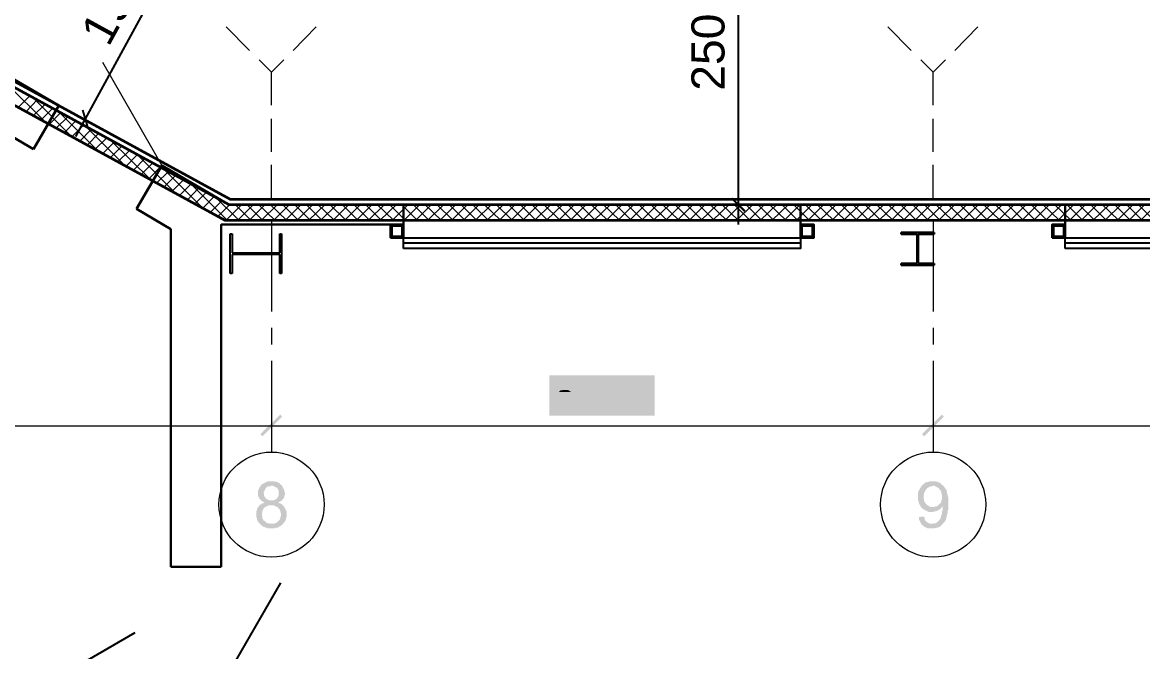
# Model space of a CAD drawing. Header units: millimetres. Extents: x -383313 to -161684, y -117025 to 99224.
# Drawn here: x -342395 to -333930, y -28959 to -24204 of the extents above; entities that cross this region are included whole.
import ezdxf

# ---------------------------------------------------------------- set-up
doc = ezdxf.new("R2010")
doc.units = ezdxf.units.MM
doc.header["$MEASUREMENT"] = 0
doc.layers.get('Defpoints').update_dxf_attribs({"color": 31})
for name, color, linetype in [('001__КОНСТРУКТИВ__Двери', 13, 'Continuous'), ('001__КОНСТРУКТИВ__Колонны', 14, 'Continuous'), ('001__КОНСТРУКТИВ__размеры внутр.', 7, 'Continuous'), ('PDF_Geometry', 7, 'Continuous'), ('PDF_Solid Fills', 7, 'Continuous')]:
    doc.layers.add(name, color=color, linetype=linetype)
doc.layers.add('001__КОНСТРУКТИВ__Стены наружные', color=7, linetype='Continuous', lineweight=30)
doc.styles.add('PSTUDIO', font='arial.ttf')
doc.dimstyles.new('PS_TICK', dxfattribs={"dimscale": 100, "dimtxt": 2.5, "dimasz": 1, "dimexe": 2, "dimexo": 2, "dimgap": 1, "dimtad": 1, "dimdec": 0, "dimzin": 0, "dimdsep": 46, "dimtxsty": 'PSTUDIO', "dimblk": 'ARCHTICK', "dimcen": 2, "dimdle": 1.5, "dimse1": 1, "dimse2": 1, "dimadec": 0, "dimazin": 0, "dimtfac": 1, "dimtdec": 0, "dimtix": 1, "dimtmove": 1, "dimatfit": 3, "dimldrblk": 'ARCHTICK', "dimfxl": 1, "dimtolj": 1, "dimtzin": 0, "dimarcsym": 0})

# ---------------------------------------------------------------- blocks, each defined once
blk = doc.blocks.new('_ArchTick')
at = {"color": 0, "linetype": 'ByBlock', "const_width": 0.15}
blk.add_lwpolyline([(-0.5, -0.5), (0.5, 0.5)], dxfattribs=at)
blk = doc.blocks.new('*D263')
at = {"layer": '001__КОНСТРУКТИВ__размеры внутр.', "color": 0, "lineweight": -2, "ltscale": 100, "transparency": 16777216}
blk.add_line((-341991.2, -25065.7), (-340940.4, -23144.8), dxfattribs=at)
at = {"layer": 'Defpoints', "color": 0, "ltscale": 100, "transparency": 16777216}
for p in [(-341452.8, -23035.5), (-341012.4, -23276.4), (-342359.7, -24693.1)]:
    blk.add_point(p, dxfattribs=at)
at = {"layer": '001__КОНСТРУКТИВ__размеры внутр.', "color": 0, "lineweight": -2, "ltscale": 100, "transparency": 16777216, "xscale": 100, "yscale": 100, "zscale": 100}
for p, rotation in [((-341012.4, -23276.4), 61.31833531089541), ((-341919.2, -24934.1), 241.3183353108954)]:
    blk.add_blockref('_ArchTick', p, dxfattribs=dict(at, rotation=rotation))
at = {"layer": '001__КОНСТРУКТИВ__размеры внутр.', "color": 0, "ltscale": 100, "transparency": 16777216, "insert": (-341665.5, -23996), "char_height": 250, "attachment_point": 5, "rotation": 61.31834, "style": 'PSTUDIO'}
blk.add_mtext('\\A1;1900', dxfattribs=at)
blk = doc.blocks.new('*D283')
at = {"layer": '001__КОНСТРУКТИВ__размеры внутр.', "color": 0, "lineweight": -2, "ltscale": 100, "transparency": 16777216}
blk.add_line((-336984.8, -22932.4), (-336984.8, -25732.1), dxfattribs=at)
at = {"layer": 'Defpoints', "color": 0, "ltscale": 100, "transparency": 16777216}
for p in [(-335288.7, -23082.4), (-336984.8, -25582.1), (-335127.7, -25582.1)]:
    blk.add_point(p, dxfattribs=at)
at = {"layer": '001__КОНСТРУКТИВ__размеры внутр.', "color": 0, "lineweight": -2, "ltscale": 100, "transparency": 16777216, "xscale": 100, "yscale": 100, "zscale": 100}
for p, rotation in [((-336984.8, -23082.4), 90), ((-336984.8, -25582.1), 270)]:
    blk.add_blockref('_ArchTick', p, dxfattribs=dict(at, rotation=rotation))
at = {"layer": '001__КОНСТРУКТИВ__размеры внутр.', "color": 0, "ltscale": 100, "transparency": 16777216, "insert": (-337212.4, -24332.2), "char_height": 250, "attachment_point": 5, "rotation": 90, "style": 'PSTUDIO'}
blk.add_mtext('\\A1;2500', dxfattribs=at)
blk = doc.blocks.new('A$Cf5759c35')
at = {"layer": 'PDF_Solid Fills'}
for points in [[(20353.7, -8631.8), (20353.7, -8631.8), (20328.3, -8631.8), (20324.1, -8636), (20319.8, -8636), (20311.4, -8640.2), (20307.1, -8644.5), (20307.1, -8644.5), (20302.9, -8648.7), (20298.7, -8657.2), (20353.7, -8657.2), (20353.7, -8657.2), (20362.2, -8657.2), (20366.4, -8657.2), (20374.9, -8661.4), (20379.1, -8665.6), (20383.3, -8669.9), (20387.6, -8678.3), (20387.6, -8678.3), (20391.8, -8682.6), (20391.8, -8686.8), (20396, -8691), (20396, -8695.3), (20396, -8699.5), (20400.3, -8708), (20400.3, -8716.4), (20400.3, -8720.7), (20400.3, -8729.1), (20400.3, -8737.6), (20400.3, -8750.3), (20400.3, -8758.8), (20400.3, -8758.8), (20400.3, -8771.5), (20400.3, -8779.9), (20400.3, -8788.4), (20400.3, -8796.9), (20400.3, -8801.1), (20400.3, -8809.6), (20396, -8818), (20396, -8822.3), (20396, -8826.5), (20391.8, -8830.7), (20391.8, -8835), (20387.6, -8839.2), (20387.6, -8843.4), (20383.3, -8847.7), (20374.9, -8851.9), (20370.6, -8856.1), (20366.4, -8860.4), (20357.9, -8860.4), (20353.7, -8860.4), (20298.7, -8864.6), (20302.9, -8868.8), (20307.1, -8873.1), (20311.4, -8877.3), (20319.8, -8877.3), (20324.1, -8881.5), (20332.5, -8881.5), (20336.8, -8885.8), (20345.2, -8885.8), (20353.7, -8885.8), (20353.7, -8885.8), (20362.2, -8885.8), (20366.4, -8885.8), (20374.9, -8881.5), (20379.1, -8881.5), (20387.6, -8877.3), (20391.8, -8873.1), (20396, -8873.1), (20400.3, -8868.8), (20404.5, -8864.6), (20408.7, -8860.4), (20413, -8856.1), (20417.2, -8847.7), (20417.2, -8843.4), (20421.4, -8835), (20425.7, -8830.7), (20425.7, -8826.5), (20425.7, -8822.3), (20429.9, -8818), (20429.9, -8809.6), (20429.9, -8805.3), (20429.9, -8796.9), (20434.1, -8788.4), (20434.1, -8784.2), (20434.1, -8775.7), (20434.1, -8767.2), (20434.1, -8758.8), (20434.1, -8754.5), (20434.1, -8746.1), (20434.1, -8737.6), (20434.1, -8729.1), (20434.1, -8724.9), (20429.9, -8716.4), (20429.9, -8712.2), (20429.9, -8703.7), (20429.9, -8699.5), (20425.7, -8691), (20425.7, -8686.8), (20421.4, -8678.3), (20417.2, -8674.1), (20417.2, -8665.6), (20413, -8661.4), (20413, -8661.4), (20408.7, -8657.2), (20404.5, -8652.9), (20400.3, -8644.5), (20391.8, -8640.2), (20387.6, -8640.2), (20387.6, -8636), (20379.1, -8636), (20374.9, -8631.8), (20366.4, -8631.8), (20357.9, -8631.8)], [(20548.4, -8631.8), (20548.4, -8631.8), (20523, -8631.8), (20518.8, -8636), (20514.6, -8636), (20506.1, -8640.2), (20501.9, -8644.5), (20501.9, -8644.5), (20497.6, -8648.7), (20493.4, -8657.2), (20548.4, -8657.2), (20548.4, -8657.2), (20556.9, -8657.2), (20561.1, -8657.2), (20569.6, -8661.4), (20573.8, -8665.6), (20578.1, -8669.9), (20582.3, -8678.3), (20582.3, -8678.3), (20586.5, -8682.6), (20586.5, -8686.8), (20590.8, -8691), (20590.8, -8695.3), (20590.8, -8699.5), (20595, -8708), (20595, -8716.4), (20595, -8720.7), (20595, -8729.1), (20595, -8737.6), (20595, -8750.3), (20595, -8758.8), (20595, -8758.8), (20595, -8771.5), (20595, -8779.9), (20595, -8788.4), (20595, -8796.9), (20595, -8801.1), (20595, -8809.6), (20590.8, -8818), (20590.8, -8822.3), (20590.8, -8826.5), (20586.5, -8830.7), (20586.5, -8835), (20582.3, -8839.2), (20582.3, -8843.4), (20578.1, -8847.7), (20569.6, -8851.9), (20565.4, -8856.1), (20561.1, -8860.4), (20552.7, -8860.4), (20548.4, -8860.4), (20493.4, -8864.6), (20497.6, -8868.8), (20501.9, -8873.1), (20506.1, -8877.3), (20514.6, -8877.3), (20518.8, -8881.5), (20527.3, -8881.5), (20531.5, -8885.8), (20540, -8885.8), (20548.4, -8885.8), (20548.4, -8885.8), (20556.9, -8885.8), (20561.1, -8885.8), (20569.6, -8881.5), (20573.8, -8881.5), (20582.3, -8877.3), (20586.5, -8873.1), (20590.8, -8873.1), (20595, -8868.8), (20599.2, -8864.6), (20603.5, -8860.4), (20607.7, -8856.1), (20611.9, -8847.7), (20611.9, -8843.4), (20616.2, -8835), (20620.4, -8830.7), (20620.4, -8826.5), (20620.4, -8822.3), (20624.6, -8818), (20624.6, -8809.6), (20624.6, -8805.3), (20624.6, -8796.9), (20628.9, -8788.4), (20628.9, -8784.2), (20628.9, -8775.7), (20628.9, -8767.2), (20628.9, -8758.8), (20628.9, -8754.5), (20628.9, -8746.1), (20628.9, -8737.6), (20628.9, -8729.1), (20628.9, -8724.9), (20624.6, -8716.4), (20624.6, -8712.2), (20624.6, -8703.7), (20624.6, -8699.5), (20620.4, -8691), (20620.4, -8686.8), (20616.2, -8678.3), (20611.9, -8674.1), (20611.9, -8665.6), (20607.7, -8661.4), (20607.7, -8661.4), (20603.5, -8657.2), (20599.2, -8652.9), (20595, -8644.5), (20586.5, -8640.2), (20582.3, -8640.2), (20582.3, -8636), (20573.8, -8636), (20569.6, -8631.8), (20561.1, -8631.8), (20552.7, -8631.8)], [(20743.2, -8631.8), (20743.2, -8631.8), (20717.8, -8631.8), (20713.5, -8636), (20709.3, -8636), (20700.8, -8640.2), (20696.6, -8644.5), (20696.6, -8644.5), (20692.4, -8648.7), (20688.1, -8657.2), (20743.2, -8657.2), (20743.2, -8657.2), (20751.6, -8657.2), (20755.9, -8657.2), (20764.3, -8661.4), (20768.6, -8665.6), (20772.8, -8669.9), (20777, -8678.3), (20777, -8678.3), (20781.3, -8682.6), (20781.3, -8686.8), (20785.5, -8691), (20785.5, -8695.3), (20785.5, -8699.5), (20789.7, -8708), (20789.7, -8716.4), (20789.7, -8720.7), (20789.7, -8729.1), (20789.7, -8737.6), (20789.7, -8750.3), (20789.7, -8758.8), (20789.7, -8758.8), (20789.7, -8771.5), (20789.7, -8779.9), (20789.7, -8788.4), (20789.7, -8796.9), (20789.7, -8801.1), (20789.7, -8809.6), (20785.5, -8818), (20785.5, -8822.3), (20785.5, -8826.5), (20781.3, -8830.7), (20781.3, -8835), (20777, -8839.2), (20777, -8843.4), (20772.8, -8847.7), (20764.3, -8851.9), (20760.1, -8856.1), (20755.9, -8860.4), (20747.4, -8860.4), (20743.2, -8860.4), (20688.1, -8864.6), (20692.4, -8868.8), (20696.6, -8873.1), (20700.8, -8877.3), (20709.3, -8877.3), (20713.5, -8881.5), (20722, -8881.5), (20726.2, -8885.8), (20734.7, -8885.8), (20743.2, -8885.8), (20743.2, -8885.8), (20751.6, -8885.8), (20755.9, -8885.8), (20764.3, -8881.5), (20768.6, -8881.5), (20777, -8877.3), (20781.3, -8873.1), (20785.5, -8873.1), (20789.7, -8868.8), (20794, -8864.6), (20798.2, -8860.4), (20802.4, -8856.1), (20806.7, -8847.7), (20806.7, -8843.4), (20810.9, -8835), (20815.1, -8830.7), (20815.1, -8826.5), (20815.1, -8822.3), (20819.4, -8818), (20819.4, -8809.6), (20819.4, -8805.3), (20819.4, -8796.9), (20823.6, -8788.4), (20823.6, -8784.2), (20823.6, -8775.7), (20823.6, -8767.2), (20823.6, -8758.8), (20823.6, -8754.5), (20823.6, -8746.1), (20823.6, -8737.6), (20823.6, -8729.1), (20823.6, -8724.9), (20819.4, -8716.4), (20819.4, -8712.2), (20819.4, -8703.7), (20819.4, -8699.5), (20815.1, -8691), (20815.1, -8686.8), (20810.9, -8678.3), (20806.7, -8674.1), (20806.7, -8665.6), (20802.4, -8661.4), (20802.4, -8661.4), (20798.2, -8657.2), (20794, -8652.9), (20789.7, -8644.5), (20781.3, -8640.2), (20777, -8640.2), (20777, -8636), (20768.6, -8636), (20764.3, -8631.8), (20755.9, -8631.8), (20747.4, -8631.8)], [(20230.9, -8636), (20103.9, -8636), (20082.8, -8763), (20112.4, -8767.2), (20112.4, -8763), (20116.6, -8758.8), (20125.1, -8754.5), (20129.3, -8750.3), (20129.3, -8750.3), (20133.6, -8746.1), (20142, -8746.1), (20150.5, -8741.8), (20154.7, -8741.8), (20218.2, -8737.6), (20218.2, -8737.6), (20214, -8733.4), (20116.6, -8733.4), (20129.3, -8665.6), (20230.9, -8665.6)], [(20163.2, -8716.4), (20163.2, -8716.4), (20150.5, -8716.4), (20142, -8720.7), (20133.6, -8720.7), (20129.3, -8724.9), (20125.1, -8729.1), (20116.6, -8733.4), (20214, -8733.4), (20209.8, -8729.1), (20201.3, -8724.9), (20197.1, -8720.7), (20192.8, -8720.7), (20184.4, -8716.4), (20180.1, -8716.4), (20171.7, -8716.4)], [(20298.7, -8657.2), (20294.4, -8661.4), (20290.2, -8665.6), (20286, -8674.1), (20281.7, -8678.3), (20281.7, -8686.8), (20277.5, -8686.8), (20277.5, -8695.3), (20277.5, -8699.5), (20273.3, -8708), (20273.3, -8712.2), (20273.3, -8720.7), (20273.3, -8724.9), (20273.3, -8733.4), (20273.3, -8741.8), (20269, -8750.3), (20269, -8758.8), (20269, -8763), (20269, -8771.5), (20273.3, -8779.9), (20273.3, -8788.4), (20273.3, -8796.9), (20273.3, -8805.3), (20273.3, -8809.6), (20277.5, -8818), (20277.5, -8822.3), (20281.7, -8830.7), (20281.7, -8835), (20286, -8839.2), (20286, -8847.7), (20290.2, -8851.9), (20294.4, -8856.1), (20294.4, -8860.4), (20298.7, -8864.6), (20353.7, -8860.4), (20349.5, -8860.4), (20345.2, -8860.4), (20336.8, -8856.1), (20332.5, -8856.1), (20328.3, -8851.9), (20319.8, -8847.7), (20315.6, -8839.2), (20315.6, -8839.2), (20315.6, -8835), (20311.4, -8830.7), (20311.4, -8826.5), (20307.1, -8822.3), (20307.1, -8813.8), (20307.1, -8809.6), (20302.9, -8801.1), (20302.9, -8792.6), (20302.9, -8784.2), (20302.9, -8775.7), (20302.9, -8767.2), (20302.9, -8758.8), (20302.9, -8750.3), (20302.9, -8741.8), (20302.9, -8733.4), (20302.9, -8724.9), (20302.9, -8716.4), (20307.1, -8712.2), (20307.1, -8703.7), (20307.1, -8699.5), (20311.4, -8691), (20311.4, -8686.8), (20315.6, -8682.6), (20315.6, -8678.3), (20319.8, -8674.1), (20324.1, -8669.9), (20328.3, -8665.6), (20332.5, -8661.4), (20336.8, -8657.2), (20345.2, -8657.2), (20353.7, -8657.2)], [(20493.4, -8657.2), (20489.2, -8661.4), (20484.9, -8665.6), (20480.7, -8674.1), (20476.5, -8678.3), (20476.5, -8686.8), (20472.2, -8686.8), (20472.2, -8695.3), (20472.2, -8699.5), (20468, -8708), (20468, -8712.2), (20468, -8720.7), (20468, -8724.9), (20468, -8733.4), (20468, -8741.8), (20463.8, -8750.3), (20463.8, -8758.8), (20463.8, -8763), (20463.8, -8771.5), (20468, -8779.9), (20468, -8788.4), (20468, -8796.9), (20468, -8805.3), (20468, -8809.6), (20472.2, -8818), (20472.2, -8822.3), (20476.5, -8830.7), (20476.5, -8835), (20480.7, -8839.2), (20480.7, -8847.7), (20484.9, -8851.9), (20489.2, -8856.1), (20489.2, -8860.4), (20493.4, -8864.6), (20548.4, -8860.4), (20544.2, -8860.4), (20540, -8860.4), (20531.5, -8856.1), (20527.3, -8856.1), (20523, -8851.9), (20514.6, -8847.7), (20510.3, -8839.2), (20510.3, -8839.2), (20510.3, -8835), (20506.1, -8830.7), (20506.1, -8826.5), (20501.9, -8822.3), (20501.9, -8813.8), (20501.9, -8809.6), (20497.6, -8801.1), (20497.6, -8792.6), (20497.6, -8784.2), (20497.6, -8775.7), (20497.6, -8767.2), (20497.6, -8758.8), (20497.6, -8750.3), (20497.6, -8741.8), (20497.6, -8733.4), (20497.6, -8724.9), (20497.6, -8716.4), (20501.9, -8712.2), (20501.9, -8703.7), (20501.9, -8699.5), (20506.1, -8691), (20506.1, -8686.8), (20510.3, -8682.6), (20510.3, -8678.3), (20514.6, -8674.1), (20518.8, -8669.9), (20523, -8665.6), (20527.3, -8661.4), (20531.5, -8657.2), (20540, -8657.2), (20548.4, -8657.2)], [(20688.1, -8657.2), (20683.9, -8661.4), (20679.7, -8665.6), (20675.4, -8674.1), (20671.2, -8678.3), (20671.2, -8686.8), (20667, -8686.8), (20667, -8695.3), (20667, -8699.5), (20662.7, -8708), (20662.7, -8712.2), (20662.7, -8720.7), (20662.7, -8724.9), (20662.7, -8733.4), (20662.7, -8741.8), (20658.5, -8750.3), (20658.5, -8758.8), (20658.5, -8763), (20658.5, -8771.5), (20662.7, -8779.9), (20662.7, -8788.4), (20662.7, -8796.9), (20662.7, -8805.3), (20662.7, -8809.6), (20667, -8818), (20667, -8822.3), (20671.2, -8830.7), (20671.2, -8835), (20675.4, -8839.2), (20675.4, -8847.7), (20679.7, -8851.9), (20683.9, -8856.1), (20683.9, -8860.4), (20688.1, -8864.6), (20743.2, -8860.4), (20738.9, -8860.4), (20734.7, -8860.4), (20726.2, -8856.1), (20722, -8856.1), (20717.8, -8851.9), (20709.3, -8847.7), (20705.1, -8839.2), (20705.1, -8839.2), (20705.1, -8835), (20700.8, -8830.7), (20700.8, -8826.5), (20696.6, -8822.3), (20696.6, -8813.8), (20696.6, -8809.6), (20692.4, -8801.1), (20692.4, -8792.6), (20692.4, -8784.2), (20692.4, -8775.7), (20692.4, -8767.2), (20692.4, -8758.8), (20692.4, -8750.3), (20692.4, -8741.8), (20692.4, -8733.4), (20692.4, -8724.9), (20692.4, -8716.4), (20696.6, -8712.2), (20696.6, -8703.7), (20696.6, -8699.5), (20700.8, -8691), (20700.8, -8686.8), (20705.1, -8682.6), (20705.1, -8678.3), (20709.3, -8674.1), (20713.5, -8669.9), (20717.8, -8665.6), (20722, -8661.4), (20726.2, -8657.2), (20734.7, -8657.2), (20743.2, -8657.2)], [(20218.2, -8737.6), (20154.7, -8741.8), (20163.2, -8741.8), (20171.7, -8746.1), (20180.1, -8746.1), (20184.4, -8750.3), (20188.6, -8754.5), (20192.8, -8758.8), (20197.1, -8763), (20201.3, -8767.2), (20205.5, -8771.5), (20205.5, -8779.9), (20209.8, -8784.2), (20209.8, -8792.6), (20209.8, -8801.1), (20209.8, -8801.1), (20209.8, -8805.3), (20209.8, -8813.8), (20205.5, -8822.3), (20205.5, -8826.5), (20201.3, -8835), (20197.1, -8839.2), (20192.8, -8843.4), (20192.8, -8843.4), (20188.6, -8851.9), (20180.1, -8851.9), (20175.9, -8856.1), (20171.7, -8860.4), (20163.2, -8860.4), (20154.7, -8860.4), (20218.2, -8860.4), (20222.5, -8856.1), (20222.5, -8856.1), (20226.7, -8847.7), (20230.9, -8843.4), (20235.2, -8839.2), (20235.2, -8830.7), (20239.4, -8826.5), (20239.4, -8818), (20239.4, -8809.6), (20243.6, -8805.3), (20243.6, -8796.9), (20243.6, -8792.6), (20239.4, -8788.4), (20239.4, -8779.9), (20239.4, -8771.5), (20235.2, -8767.2), (20235.2, -8758.8), (20230.9, -8754.5), (20226.7, -8750.3), (20222.5, -8741.8)], [(20108.2, -8813.8), (20074.3, -8818), (20078.5, -8818), (20078.5, -8835), (20082.8, -8839.2), (20082.8, -8847.7), (20087, -8851.9), (20091.2, -8856.1), (20095.5, -8860.4), (20099.7, -8864.6), (20103.9, -8868.8), (20108.2, -8873.1), (20116.6, -8877.3), (20120.9, -8881.5), (20129.3, -8881.5), (20133.6, -8881.5), (20142, -8885.8), (20150.5, -8885.8), (20154.7, -8885.8), (20159, -8885.8), (20163.2, -8885.8), (20171.7, -8885.8), (20180.1, -8881.5), (20184.4, -8881.5), (20192.8, -8877.3), (20197.1, -8877.3), (20201.3, -8873.1), (20209.8, -8868.8), (20214, -8864.6), (20218.2, -8860.4), (20154.7, -8860.4), (20154.7, -8860.4), (20150.5, -8860.4), (20142, -8860.4), (20137.8, -8856.1), (20129.3, -8851.9), (20125.1, -8847.7), (20120.9, -8843.4), (20116.6, -8839.2), (20116.6, -8835), (20112.4, -8826.5), (20108.2, -8822.3)], [(17949.2, -9406.5), (17923.8, -9406.5), (17915.3, -9410.7), (17906.8, -9414.9), (17898.4, -9419.2), (17889.9, -9423.4), (17881.4, -9427.6), (17873, -9431.9), (17873, -9436.1), (17864.5, -9444.6), (17860.3, -9453), (17856, -9461.5), (17851.8, -9470), (17847.6, -9478.4), (17847.6, -9486.9), (17847.6, -9495.4), (17847.6, -9503.8), (17847.6, -9516.5), (17851.8, -9525), (17856, -9533.5), (17860.3, -9541.9), (17860.3, -9541.9), (17868.7, -9546.2), (17873, -9554.6), (17881.4, -9558.9), (17889.9, -9563.1), (17898.4, -9567.3), (17898.4, -9567.3), (17889.9, -9571.6), (17877.2, -9575.8), (17873, -9580), (17864.5, -9584.3), (17856, -9592.7), (17851.8, -9601.2), (17847.6, -9601.2), (17843.3, -9609.7), (17839.1, -9618.1), (17839.1, -9626.6), (17834.9, -9635.1), (17834.9, -9647.8), (17834.9, -9656.2), (17834.9, -9664.7), (17834.9, -9677.4), (17839.1, -9685.9), (17839.1, -9694.3), (17843.3, -9702.8), (17847.6, -9711.3), (17851.8, -9719.7), (17860.3, -9724), (17864.5, -9732.4), (17949.2, -9728.2), (17940.7, -9728.2), (17932.2, -9724), (17919.5, -9724), (17911.1, -9719.7), (17906.8, -9715.5), (17898.4, -9707), (17889.9, -9702.8), (17885.7, -9694.3), (17881.4, -9685.9), (17881.4, -9677.4), (17877.2, -9664.7), (17877.2, -9656.2), (17877.2, -9647.8), (17881.4, -9639.3), (17881.4, -9630.8), (17885.7, -9622.4), (17889.9, -9613.9), (17898.4, -9605.4), (17902.6, -9601.2), (17911.1, -9597), (17919.5, -9592.7), (17928, -9588.5), (17936.5, -9588.5), (17949.2, -9588.5), (17949.2, -9588.5), (18033.8, -9588.5), (18025.4, -9580), (18016.9, -9575.8), (18008.4, -9571.6), (18000, -9567.3), (18000, -9567.3), (18008.4, -9563.1), (18016.9, -9558.9), (18025.4, -9554.6), (17949.2, -9550.4), (17940.7, -9550.4), (17932.2, -9550.4), (17923.8, -9546.2), (17915.3, -9541.9), (17906.8, -9537.7), (17902.6, -9529.2), (17898.4, -9525), (17894.1, -9516.5), (17894.1, -9503.8), (17889.9, -9495.4), (17889.9, -9491.1), (17894.1, -9482.7), (17898.4, -9474.2), (17902.6, -9465.7), (17906.8, -9457.3), (17911.1, -9453), (17919.5, -9448.8), (17928, -9444.6), (17936.5, -9444.6), (17949.2, -9440.3), (18029.6, -9440.3), (18021.1, -9431.9), (18016.9, -9431.9), (18012.7, -9423.4), (18004.2, -9419.2), (17995.7, -9414.9), (17987.3, -9410.7), (17978.8, -9410.7), (17970.3, -9406.5), (17957.6, -9406.5)], [(18029.6, -9440.3), (17949.2, -9440.3), (17957.6, -9440.3), (17966.1, -9444.6), (17974.6, -9448.8), (17983, -9453), (17991.5, -9457.3), (17995.7, -9461.5), (18000, -9470), (18004.2, -9478.4), (18004.2, -9486.9), (18004.2, -9499.6), (18004.2, -9503.8), (18004.2, -9512.3), (18000, -9520.8), (17995.7, -9529.2), (17991.5, -9537.7), (17983, -9541.9), (17978.8, -9546.2), (17970.3, -9550.4), (17957.6, -9550.4), (17949.2, -9550.4), (18025.4, -9554.6), (18029.6, -9546.2), (18038.1, -9541.9), (18042.3, -9533.5), (18046.5, -9525), (18046.5, -9516.5), (18050.8, -9508.1), (18050.8, -9499.6), (18050.8, -9491.1), (18046.5, -9482.7), (18046.5, -9474.2), (18042.3, -9465.7), (18038.1, -9457.3), (18033.8, -9448.8)], [(22864.1, -9440.3), (22859.8, -9444.6), (22855.6, -9453), (22851.4, -9457.3), (22847.1, -9465.7), (22842.9, -9474.2), (22838.7, -9482.7), (22834.4, -9495.4), (22834.4, -9503.8), (22834.4, -9512.3), (22834.4, -9525), (22834.4, -9529.2), (22834.4, -9541.9), (22834.4, -9550.4), (22838.7, -9558.9), (22838.7, -9567.3), (22842.9, -9575.8), (22847.1, -9584.3), (22851.4, -9592.7), (22855.6, -9601.2), (22864.1, -9609.7), (22948.7, -9601.2), (22940.3, -9601.2), (22931.8, -9601.2), (22919.1, -9597), (22914.9, -9592.7), (22906.4, -9588.5), (22897.9, -9580), (22897.9, -9580), (22889.5, -9571.6), (22885.2, -9563.1), (22881, -9554.6), (22881, -9546.2), (22876.8, -9537.7), (22876.8, -9525), (22876.8, -9516.5), (22881, -9508.1), (22881, -9495.4), (22885.2, -9486.9), (22889.5, -9478.4), (22893.7, -9474.2), (22897.9, -9465.7), (22906.4, -9457.3), (22914.9, -9453), (22923.3, -9448.8), (22931.8, -9444.6), (22940.3, -9444.6), (22948.7, -9440.3)], [(22944.5, -9406.5), (22923.3, -9406.5), (22914.9, -9410.7), (22902.2, -9414.9), (22893.7, -9414.9), (22885.2, -9419.2), (22881, -9427.6), (22872.5, -9431.9), (22864.1, -9440.3), (22948.7, -9440.3), (22957.2, -9440.3), (22965.7, -9444.6), (22974.1, -9448.8), (22982.6, -9453), (22991.1, -9457.3), (22995.3, -9465.7), (22999.5, -9470), (23003.8, -9474.2), (23008, -9482.7), (23012.2, -9491.1), (23012.2, -9499.6), (23016.5, -9512.3), (23016.5, -9520.8), (23016.5, -9529.2), (23016.5, -9537.7), (23012.2, -9550.4), (23012.2, -9558.9), (23008, -9567.3), (23003.8, -9571.6), (22995.3, -9580), (22991.1, -9584.3), (22982.6, -9592.7), (23020.7, -9592.7), (23020.7, -9601.2), (23020.7, -9605.4), (23020.7, -9613.9), (23020.7, -9626.6), (23016.5, -9635.1), (23016.5, -9643.5), (23016.5, -9656.2), (23012.2, -9660.5), (23008, -9668.9), (23008, -9681.6), (23003.8, -9685.9), (22999.5, -9694.3), (22995.3, -9698.6), (22991.1, -9707), (22982.6, -9715.5), (22974.1, -9719.7), (22969.9, -9724), (22957.2, -9724), (22948.7, -9728.2), (22940.3, -9728.2), (23016.5, -9732.4), (23024.9, -9724), (23029.2, -9719.7), (23037.6, -9711.3), (23041.9, -9702.8), (23046.1, -9694.3), (23050.3, -9681.6), (23050.3, -9681.6), (23050.3, -9673.2), (23054.6, -9664.7), (23054.6, -9656.2), (23058.8, -9647.8), (23058.8, -9639.3), (23058.8, -9630.8), (23063, -9622.4), (23063, -9609.7), (23063, -9597), (23063, -9588.5), (23063, -9575.8), (23063, -9571.6), (23063, -9558.9), (23063, -9550.4), (23063, -9537.7), (23063, -9525), (23058.8, -9516.5), (23058.8, -9508.1), (23054.6, -9499.6), (23054.6, -9491.1), (23050.3, -9482.7), (23050.3, -9478.4), (23050.3, -9474.2), (23046.1, -9465.7), (23037.6, -9457.3), (23033.4, -9448.8), (23029.2, -9444.6), (23020.7, -9436.1), (23012.2, -9431.9), (23008, -9423.4), (22999.5, -9419.2), (22991.1, -9414.9), (22982.6, -9410.7), (22974.1, -9410.7), (22961.4, -9406.5), (22953, -9406.5)], [(18033.8, -9588.5), (17949.2, -9588.5), (17966.1, -9588.5), (17974.6, -9592.7), (17983, -9597), (17991.5, -9601.2), (18000, -9605.4), (18004.2, -9613.9), (18012.7, -9622.4), (18016.9, -9630.8), (18016.9, -9639.3), (18021.1, -9647.8), (18021.1, -9656.2), (18021.1, -9668.9), (18016.9, -9677.4), (18016.9, -9685.9), (18012.7, -9694.3), (18008.4, -9702.8), (18000, -9707), (17995.7, -9715.5), (17987.3, -9719.7), (17978.8, -9724), (17970.3, -9728.2), (17957.6, -9728.2), (17949.2, -9728.2), (17949.2, -9728.2), (17864.5, -9732.4), (17868.7, -9736.7), (17877.2, -9740.9), (17885.7, -9749.4), (17889.9, -9753.6), (17898.4, -9753.6), (17911.1, -9757.8), (17919.5, -9762.1), (17928, -9762.1), (17936.5, -9762.1), (17949.2, -9762.1), (17953.4, -9762.1), (17966.1, -9762.1), (17974.6, -9762.1), (17983, -9757.8), (17995.7, -9757.8), (18004.2, -9753.6), (18008.4, -9749.4), (18016.9, -9745.1), (18025.4, -9740.9), (18033.8, -9732.4), (18038.1, -9728.2), (18042.3, -9719.7), (18050.8, -9711.3), (18055, -9702.8), (18059.2, -9694.3), (18059.2, -9685.9), (18063.5, -9677.4), (18063.5, -9668.9), (18063.5, -9656.2), (18063.5, -9656.2), (18063.5, -9647.8), (18063.5, -9635.1), (18059.2, -9626.6), (18055, -9618.1), (18050.8, -9609.7), (18046.5, -9601.2), (18046.5, -9601.2), (18038.1, -9592.7)], [(22982.6, -9592.7), (22974.1, -9597), (22965.7, -9597), (22957.2, -9601.2), (22948.7, -9601.2), (22864.1, -9609.7), (22868.3, -9613.9), (22876.8, -9618.1), (22885.2, -9622.4), (22889.5, -9626.6), (22897.9, -9630.8), (22910.6, -9635.1), (22919.1, -9639.3), (22927.6, -9639.3), (22936, -9639.3), (22940.3, -9639.3), (22948.7, -9639.3), (22957.2, -9635.1), (22969.9, -9635.1), (22978.4, -9630.8), (22986.8, -9626.6), (22986.8, -9626.6), (22995.3, -9622.4), (23003.8, -9613.9), (23008, -9609.7), (23016.5, -9601.2), (23020.7, -9592.7)], [(22881, -9673.2), (22838.7, -9677.4), (22842.9, -9681.6), (22842.9, -9694.3), (22847.1, -9702.8), (22851.4, -9711.3), (22855.6, -9719.7), (22859.8, -9728.2), (22864.1, -9736.7), (22872.5, -9740.9), (22876.8, -9745.1), (22881, -9749.4), (22889.5, -9753.6), (22897.9, -9757.8), (22906.4, -9762.1), (22919.1, -9762.1), (22927.6, -9762.1), (22940.3, -9762.1), (22944.5, -9762.1), (22953, -9762.1), (22961.4, -9762.1), (22974.1, -9757.8), (22982.6, -9757.8), (22991.1, -9753.6), (22999.5, -9749.4), (23008, -9745.1), (23012.2, -9736.7), (23016.5, -9732.4), (22940.3, -9728.2), (22936, -9728.2), (22927.6, -9728.2), (22914.9, -9724), (22910.6, -9719.7), (22902.2, -9715.5), (22897.9, -9711.3), (22889.5, -9702.8), (22885.2, -9694.3), (22885.2, -9685.9)]]:
    blk.add_hatch(color=8, dxfattribs=at).paths.add_polyline_path(points)
at = {"layer": 'PDF_Geometry', "color": 8, "lineweight": 35}
for points in [[(38379.2, 12369.8), (38379.2, 6997.7), (37477.5, 6997.7), (37477.5, 6366.9), (38379.2, 6366.9), (38379.2, 999.1), (37477.5, 999.1), (37477.5, 368.3), (38379.2, 368.3), (38379.2, -4999.6), (37477.5, -4999.6), (37477.5, -5630.3), (38379.2, -5630.3), (38379.2, -7277.1), (17640.1, -7277.1), (-1888.1, 3395.1), (-1270, 4466.2)], [(-2582.3, 2887.1), (-2209.8, 3526.4), (17627.4, -7315.2), (38290.3, -7315.2), (38290.3, -8187.3)], [(-2480.7, 2827.9), (-2167.5, 3365.5), (17597.8, -7433.7), (38171.8, -7433.7), (38171.8, -8187.3)]]:
    blk.add_lwpolyline(points, dxfattribs=at)
at = {"layer": 'PDF_Geometry', "color": 8, "lineweight": 13}
for points in [[(17606.3, -5973.2), (17784.1, -6151)], [(18114.3, -6151), (18287.8, -5973.2)], [(22605.8, -5973.2), (22783.6, -6151)], [(23113.8, -6151), (23287.4, -5973.2)], [(17856, -6223), (17949.2, -6316.1), (18042.3, -6223)], [(22855.6, -6223), (22948.7, -6316.1), (23041.9, -6223)], [(17949.2, -6565.9), (17949.2, -6316.1)], [(22948.7, -6565.9), (22948.7, -6316.1)], [(17949.2, -6917.3), (17949.2, -6667.5)], [(22948.7, -6917.3), (22948.7, -6667.5)], [(17949.2, -7264.4), (17949.2, -7014.6)], [(22948.7, -7264.4), (22948.7, -7014.6)], [(17949.2, -7433.7), (17949.2, -8123.8)], [(22948.7, -7433.7), (22948.7, -8123.8)], [(17949.2, -8246.5), (17949.2, -8373.5)], [(22948.7, -8246.5), (22948.7, -8373.5)], [(17949.2, -8496.3), (17949.2, -9186.3)], [(22948.7, -8496.3), (22948.7, -9186.3)], [(12797.2, -8987.4), (18097.3, -8987.4)], [(17796.8, -8987.4), (23096.9, -8987.4)], [(22796.3, -8987.4), (28096.5, -8987.4)]]:
    blk.add_lwpolyline(points, dxfattribs=at)
at = {"layer": 'PDF_Geometry', "color": 8, "lineweight": 9}
for points in [[(16247.4, -6697.1), (15942.6, -6396.6)], [(16035.7, -6582.8), (16124.6, -6493.9)], [(16141.5, -6502.4), (16442.1, -6803), (16531, -6714.1)], [(16095, -6612.5), (16179.6, -6523.6)], [(16150, -6646.3), (16238.9, -6557.4)], [(16209.3, -6676), (16298.2, -6587.1)], [(16268.5, -6709.8), (16357.4, -6620.9)], [(16323.6, -6739.5), (16412.5, -6650.6)], [(16641.1, -6913), (16340.5, -6612.5)], [(16382.8, -6773.3), (16471.7, -6684.4)], [(16501.4, -6836.8), (16586, -6747.9)], [(16840, -7018.9), (16539.5, -6718.3)], [(16556.4, -6866.5), (16645.3, -6777.6)], [(16615.7, -6900.3), (16704.6, -6811.4)], [(16674.9, -6930), (16763.8, -6841.1)], [(17039, -7128.9), (16734.2, -6828.4)], [(16730, -6963.8), (16818.9, -6874.9)], [(16789.2, -6993.5), (16878.1, -6904.6)], [(16848.5, -7027.3), (16937.4, -6938.4)], [(17233.7, -7239), (16933.2, -6934.2)], [(16907.8, -7057), (16992.4, -6968.1)], [(16962.8, -7090.8), (17051.7, -7001.9)], [(17022.1, -7120.5), (17111, -7031.6)], [(17081.3, -7154.3), (17170.2, -7065.4)], [(17432.7, -7344.8), (17132.1, -7044.3)], [(17136.4, -7184), (17225.3, -7095.1)], [(17195.6, -7217.8), (17284.5, -7128.9)], [(17254.9, -7247.5), (17343.8, -7158.6)], [(17314.2, -7281.3), (17398.8, -7192.4)], [(17614.7, -7433.7), (17331.1, -7150.1)], [(17369.2, -7311), (17458.1, -7222.1)], [(17428.5, -7344.8), (17517.4, -7255.9)], [(17703.6, -7433.7), (17525.8, -7260.2)], [(17487.7, -7374.5), (17576.6, -7285.6)], [(17542.8, -7408.3), (17635.9, -7315.2)], [(17606.3, -7433.7), (17724.8, -7315.2)], [(17792.5, -7433.7), (17674, -7315.2)], [(17695.2, -7433.7), (17813.7, -7315.2)], [(17881.4, -7433.7), (17762.9, -7315.2)], [(17784.1, -7433.7), (17902.6, -7315.2)], [(17974.6, -7433.7), (17851.8, -7315.2)], [(17873, -7433.7), (17995.7, -7315.2)], [(18063.5, -7433.7), (17940.7, -7315.2)], [(17966.1, -7433.7), (18084.6, -7315.2)], [(18152.4, -7433.7), (18033.8, -7315.2)], [(18055, -7433.7), (18173.5, -7315.2)], [(18241.3, -7433.7), (18122.7, -7315.2)], [(18143.9, -7433.7), (18262.4, -7315.2)], [(18330.2, -7433.7), (18211.6, -7315.2)], [(18232.8, -7433.7), (18355.6, -7315.2)], [(18423.3, -7433.7), (18300.5, -7315.2)], [(18321.7, -7433.7), (18444.5, -7315.2)], [(18512.2, -7433.7), (18389.4, -7315.2)], [(18414.8, -7433.7), (18533.4, -7315.2)], [(18601.1, -7433.7), (18482.6, -7315.2)], [(18503.7, -7433.7), (18622.3, -7315.2)], [(18690, -7433.7), (18571.5, -7315.2)], [(18592.6, -7433.7), (18711.2, -7315.2)], [(18778.9, -7433.7), (18660.4, -7315.2)], [(18681.5, -7433.7), (18804.3, -7315.2)], [(18872, -7433.7), (18749.3, -7315.2)], [(18770.4, -7433.7), (18893.2, -7315.2)], [(18960.9, -7433.7), (18842.4, -7315.2)], [(18863.6, -7433.7), (18982.1, -7315.2)], [(19049.8, -7433.7), (18931.3, -7315.2)], [(18952.5, -7433.7), (19071, -7315.2)], [(19138.7, -7433.7), (19020.2, -7315.2)], [(19041.4, -7433.7), (19159.9, -7315.2)], [(19231.9, -7433.7), (19109.1, -7315.2)], [(19130.3, -7433.7), (19253, -7315.2)], [(19320.8, -7433.7), (19198, -7315.2)], [(19223.4, -7433.7), (19341.9, -7315.2)], [(19409.7, -7433.7), (19291.1, -7315.2)], [(19312.3, -7433.7), (19430.8, -7315.2)], [(19498.6, -7433.7), (19380, -7315.2)], [(19401.2, -7433.7), (19519.7, -7315.2)], [(19587.5, -7433.7), (19468.9, -7315.2)], [(19490.1, -7433.7), (19612.9, -7315.2)], [(19680.6, -7433.7), (19557.8, -7315.2)], [(19579, -7433.7), (19701.8, -7315.2)], [(19769.5, -7433.7), (19646.7, -7315.2)], [(19672.1, -7433.7), (19790.7, -7315.2)], [(19858.4, -7433.7), (19739.9, -7315.2)], [(19761, -7433.7), (19879.6, -7315.2)], [(19947.3, -7433.7), (19828.8, -7315.2)], [(19849.9, -7433.7), (19968.5, -7315.2)], [(20036.2, -7433.7), (19917.7, -7315.2)], [(19938.8, -7433.7), (20061.6, -7315.2)], [(20129.3, -7433.7), (20006.6, -7315.2)], [(20027.7, -7433.7), (20150.5, -7315.2)], [(20218.2, -7433.7), (20099.7, -7315.2)], [(20120.9, -7433.7), (20239.4, -7315.2)], [(20307.1, -7433.7), (20188.6, -7315.2)], [(20209.8, -7433.7), (20328.3, -7315.2)], [(20396, -7433.7), (20277.5, -7315.2)], [(20298.7, -7433.7), (20417.2, -7315.2)], [(20489.2, -7433.7), (20366.4, -7315.2)], [(20387.6, -7433.7), (20510.3, -7315.2)], [(20578.1, -7433.7), (20455.3, -7315.2)], [(20480.7, -7433.7), (20599.2, -7315.2)], [(20667, -7433.7), (20548.4, -7315.2)], [(20569.6, -7433.7), (20688.1, -7315.2)], [(20755.9, -7433.7), (20637.3, -7315.2)], [(20658.5, -7433.7), (20777, -7315.2)], [(20844.8, -7433.7), (20726.2, -7315.2)], [(20747.4, -7433.7), (20865.9, -7315.2)], [(20937.9, -7433.7), (20815.1, -7315.2)], [(20836.3, -7433.7), (20959.1, -7315.2)], [(21026.8, -7433.7), (20904, -7315.2)], [(20929.4, -7433.7), (21048, -7315.2)], [(21115.7, -7433.7), (20997.2, -7315.2)], [(21018.3, -7433.7), (21136.9, -7315.2)], [(21204.6, -7433.7), (21086.1, -7315.2)], [(21107.2, -7433.7), (21225.8, -7315.2)], [(21293.5, -7433.7), (21175, -7315.2)], [(21196.1, -7433.7), (21318.9, -7315.2)], [(21386.6, -7433.7), (21263.9, -7315.2)], [(21285, -7433.7), (21407.8, -7315.2)], [(21475.5, -7433.7), (21352.8, -7315.2)], [(21378.2, -7433.7), (21496.7, -7315.2)], [(21564.4, -7433.7), (21445.9, -7315.2)], [(21467.1, -7433.7), (21585.6, -7315.2)], [(21653.3, -7433.7), (21534.8, -7315.2)], [(21556, -7433.7), (21674.5, -7315.2)], [(21742.2, -7433.7), (21623.7, -7315.2)], [(21644.9, -7433.7), (21767.6, -7315.2)], [(21835.4, -7433.7), (21712.6, -7315.2)], [(21733.8, -7433.7), (21856.5, -7315.2)], [(21924.3, -7433.7), (21805.7, -7315.2)], [(21826.9, -7433.7), (21945.4, -7315.2)], [(22013.2, -7433.7), (21894.6, -7315.2)], [(21915.8, -7433.7), (22034.3, -7315.2)], [(22102.1, -7433.7), (21983.5, -7315.2)], [(22004.7, -7433.7), (22123.2, -7315.2)], [(22195.2, -7433.7), (22072.4, -7315.2)], [(22093.6, -7433.7), (22216.4, -7315.2)], [(22284.1, -7433.7), (22161.3, -7315.2)], [(22186.7, -7433.7), (22305.3, -7315.2)], [(22373, -7433.7), (22254.5, -7315.2)], [(22275.6, -7433.7), (22394.2, -7315.2)], [(22461.9, -7433.7), (22343.4, -7315.2)], [(22364.5, -7433.7), (22483.1, -7315.2)], [(22550.8, -7433.7), (22432.3, -7315.2)], [(22453.4, -7433.7), (22576.2, -7315.2)], [(22643.9, -7433.7), (22521.2, -7315.2)], [(22542.3, -7433.7), (22665.1, -7315.2)], [(22732.8, -7433.7), (22610.1, -7315.2)], [(22635.5, -7433.7), (22754, -7315.2)], [(22821.7, -7433.7), (22703.2, -7315.2)], [(22724.4, -7433.7), (22842.9, -7315.2)], [(22910.6, -7433.7), (22792.1, -7315.2)], [(22813.3, -7433.7), (22931.8, -7315.2)], [(22999.5, -7433.7), (22881, -7315.2)], [(22902.2, -7433.7), (23024.9, -7315.2)], [(23092.7, -7433.7), (22969.9, -7315.2)], [(22991.1, -7433.7), (23113.8, -7315.2)], [(23181.6, -7433.7), (23063, -7315.2)], [(23084.2, -7433.7), (23202.7, -7315.2)], [(23270.5, -7433.7), (23151.9, -7315.2)], [(23173.1, -7433.7), (23291.6, -7315.2)], [(23359.4, -7433.7), (23240.8, -7315.2)], [(23262, -7433.7), (23380.5, -7315.2)], [(23452.5, -7433.7), (23329.7, -7315.2)], [(23350.9, -7433.7), (23473.7, -7315.2)], [(23541.4, -7433.7), (23418.6, -7315.2)], [(23444, -7433.7), (23562.6, -7315.2)], [(23630.3, -7433.7), (23511.8, -7315.2)], [(23532.9, -7433.7), (23651.5, -7315.2)], [(23719.2, -7433.7), (23600.7, -7315.2)], [(23621.8, -7433.7), (23740.4, -7315.2)], [(23808.1, -7433.7), (23689.6, -7315.2)], [(23710.7, -7433.7), (23829.3, -7315.2)], [(23901.2, -7433.7), (23778.5, -7315.2)], [(23799.6, -7433.7), (23922.4, -7315.2)], [(23990.1, -7433.7), (23867.4, -7315.2)], [(23892.8, -7433.7), (24011.3, -7315.2)], [(24079, -7433.7), (23960.5, -7315.2)], [(23981.7, -7433.7), (24100.2, -7315.2)], [(24167.9, -7433.7), (24049.4, -7315.2)], [(24070.6, -7433.7), (24189.1, -7315.2)], [(24256.8, -7433.7), (24138.3, -7315.2)], [(24159.5, -7433.7), (24282.2, -7315.2)], [(24350, -7433.7), (24227.2, -7315.2)], [(24248.4, -7433.7), (24371.1, -7315.2)], [(24438.9, -7433.7), (24320.3, -7315.2)], [(24341.5, -7433.7), (24460, -7315.2)], [(24527.8, -7433.7), (24409.2, -7315.2)], [(24430.4, -7433.7), (24548.9, -7315.2)], [(24616.7, -7433.7), (24498.1, -7315.2)], [(24519.3, -7433.7), (24637.8, -7315.2)]]:
    blk.add_lwpolyline(points, dxfattribs=at)
at = {"layer": 'PDF_Geometry', "color": 8, "lineweight": 13}
for centre in [(17950, -9583.1), (22949.5, -9583.1)]:
    blk.add_circle(centre, 397.1, dxfattribs=at)
at = {"layer": 'PDF_Solid Fills', "color": 8, "lineweight": 13}
for points in [[(20048.9, -8606.4), (20048.9, -8911.2), (20844.8, -8606.4)], [(20048.9, -8911.2), (20844.8, -8606.4), (20844.8, -8911.2)], [(17864.5, -9050.9), (17881.4, -9067.8), (18016.9, -8902.7)], [(18016.9, -8902.7), (17881.4, -9067.8), (17864.5, -9050.9)], [(17881.4, -9067.8), (18016.9, -8902.7), (18029.6, -8919.6)], [(18029.6, -8919.6), (18016.9, -8902.7), (17881.4, -9067.8)], [(22864.1, -9050.9), (22881, -9067.8), (23016.5, -8902.7)], [(23016.5, -8902.7), (22881, -9067.8), (22864.1, -9050.9)], [(22881, -9067.8), (23016.5, -8902.7), (23029.2, -8919.6)], [(23029.2, -8919.6), (23016.5, -8902.7), (22881, -9067.8)]]:
    blk.add_solid(points, dxfattribs=at)

msp = doc.modelspace()

# ---------------------------------------------------------------- linework, layer by layer
at = {"lineweight": 30, "ltscale": 100}
msp.add_line((-340892.08382, -28319.57676), (-341272.08382, -28319.57676), dxfattribs=at)
at = {"layer": '001__КОНСТРУКТИВ__Двери', "color": 7, "linetype": 'Continuous', "lineweight": 18}
msp.add_line((-341789.02887, -24504.49524), (-341341.75477, -25285.84927), dxfattribs=at)
at = {"layer": '001__КОНСТРУКТИВ__Двери', "lineweight": 0, "ltscale": 100}
for p, q in [((-339514.05882, -25832.0977), (-336514.05882, -25832.0977)), ((-334514.05882, -25832.0977), (-331514.05882, -25832.0977))]:
    msp.add_line(p, q, dxfattribs=at)
at = {"layer": '001__КОНСТРУКТИВ__Двери', "ltscale": 100}
for p, q in [((-336514.05882, -25872.0977), (-339514.05882, -25872.0977)), ((-331514.05882, -25872.0977), (-334514.05882, -25872.0977)), ((-340892.08382, -29219.57676), (-340442.08382, -28440.15389)), ((-342243.73925, -29219.57674), (-341542.25867, -28814.57674))]:
    msp.add_line(p, q, dxfattribs=at)
for points in [[(-339514.05882, -25912.0977), (-339514.05882, -25832.0977), (-336514.05882, -25832.0977), (-336514.05882, -25912.0977)], [(-334514.05882, -25912.0977), (-334514.05882, -25832.0977), (-331514.05882, -25832.0977), (-331514.05882, -25912.0977)]]:
    msp.add_lwpolyline(points, close=True, dxfattribs=at)
at = {"layer": '001__КОНСТРУКТИВ__Колонны', "linetype": 'Continuous'}
for p, q in [((-340824.08382, -26102.0977), (-340824.08382, -25802.0977)), ((-340824.08382, -25802.0977), (-340810.08382, -25802.0977)), ((-340810.08382, -25802.0977), (-340810.08382, -25946.7977)), ((-340450.08382, -25946.7977), (-340450.08382, -25802.0977)), ((-340450.08382, -25802.0977), (-340436.08382, -25802.0977)), ((-340436.08382, -25802.0977), (-340436.08382, -26102.0977)), ((-340810.08382, -25946.7977), (-340450.08382, -25946.7977)), ((-340450.08382, -25957.3977), (-340810.08382, -25957.3977)), ((-340810.08382, -25957.3977), (-340810.08382, -26102.0977)), ((-340450.08382, -26102.0977), (-340450.08382, -25957.3977)), ((-340810.08382, -26102.0977), (-340824.08382, -26102.0977)), ((-340436.08382, -26102.0977), (-340450.08382, -26102.0977))]:
    msp.add_line(p, q, dxfattribs=at)
at = {"layer": '001__КОНСТРУКТИВ__Колонны', "linetype": 'Continuous', "lineweight": 30}
for p, q in [((-335754.58382, -25804.1977), (-335754.58382, -25792.0977)), ((-335754.58382, -25792.0977), (-335505.58382, -25792.0977)), ((-335634.08382, -25804.1977), (-335754.58382, -25804.1977)), ((-335634.08382, -26025.9977), (-335634.08382, -25804.1977)), ((-335505.58382, -25804.1977), (-335626.08382, -25804.1977)), ((-335626.08382, -25804.1977), (-335626.08382, -26025.9977)), ((-335505.58382, -25792.0977), (-335505.58382, -25804.1977)), ((-335754.58382, -26038.0977), (-335754.58382, -26025.9977)), ((-335754.58382, -26025.9977), (-335634.08382, -26025.9977)), ((-335505.58382, -26038.0977), (-335754.58382, -26038.0977)), ((-335626.08382, -26025.9977), (-335505.58382, -26025.9977)), ((-335505.58382, -26025.9977), (-335505.58382, -26038.0977))]:
    msp.add_line(p, q, dxfattribs=at)
for points in [[(-339614.05882, -25832.0977), (-339614.05882, -25732.0977), (-339514.05882, -25732.0977), (-339514.05882, -25832.0977)], [(-336514.05882, -25832.0977), (-336514.05882, -25732.0977), (-336414.05882, -25732.0977), (-336414.05882, -25832.0977)], [(-334614.05882, -25832.0977), (-334614.05882, -25732.0977), (-334514.05882, -25732.0977), (-334514.05882, -25832.0977)], [(-339604.05882, -25822.0977), (-339604.05882, -25742.0977), (-339524.05882, -25742.0977), (-339524.05882, -25822.0977)], [(-336504.05882, -25822.0977), (-336504.05882, -25742.0977), (-336424.05882, -25742.0977), (-336424.05882, -25822.0977)], [(-334604.05882, -25822.0977), (-334604.05882, -25742.0977), (-334524.05882, -25742.0977), (-334524.05882, -25822.0977)]]:
    msp.add_lwpolyline(points, close=True, dxfattribs=at)
at = {"layer": '001__КОНСТРУКТИВ__Стены наружные', "color": 7, "linetype": 'Continuous'}
for p, q in [((-342119.78252, -24832.81388), (-342310.99707, -25161.19932)), ((-341341.75477, -25285.84927), (-341532.96932, -25614.23471)), ((-341532.96932, -25614.23471), (-341272.08382, -25766.14493)), ((-339514.05882, -25732.0977), (-339514.05882, -25582.0977)), ((-336514.05882, -25732.0977), (-336514.05882, -25582.0977)), ((-334514.05882, -25732.0977), (-334514.05882, -25582.0977)), ((-341272.08382, -25766.14493), (-341272.08382, -28319.57676))]:
    msp.add_line(p, q, dxfattribs=at)
at = {"layer": '001__КОНСТРУКТИВ__Стены наружные', "color": 7, "linetype": 'Continuous', "flags": 128}
for points in [[(-342658.10141, -24519.35782), (-342119.78252, -24832.81388)], [(-342745.6153, -24908.1268), (-342310.99707, -25161.19932)], [(-339514.05882, -25582.0977), (-340832.98768, -25582.0977), (-341341.75477, -25285.84927)], [(-340892.08382, -28319.57676), (-340892.08382, -25732.0977), (-340558.94438, -25732.0977)], [(-340558.94438, -25732.0977), (-339514.05882, -25732.0977)]]:
    msp.add_lwpolyline(points, dxfattribs=at)

# ---------------------------------------------------------------- block references
at = {"ltscale": 100}
msp.add_blockref('A$Cf5759c35', (-358461.97282, -18264.93104), dxfattribs=at)

# ---------------------------------------------------------------- dimensions: what is measured, and where the dimension line sits
at = {"layer": '001__КОНСТРУКТИВ__размеры внутр.', "ltscale": 100}
dim = msp.add_linear_dim(base=(-336984.76537, -25582.0977), p1=(-335288.72998, -23082.3977), p2=(-335127.68009, -25582.0977), angle=90, dimstyle='PS_TICK', dxfattribs=at)
dim.commit()
dim.dimension.update_dxf_attribs({"geometry": '*D283', "text_midpoint": (-337212.40862, -24332.2477)})
dim = msp.add_aligned_dim(p1=(-342359.67396, -24693.12822), p2=(-341452.8212, -23035.46863), distance=-502.03304, text='1900', dimstyle='PS_TICK', dxfattribs=at)
dim.commit()
dim.dimension.update_dxf_attribs({"geometry": '*D263', "text_midpoint": (-341665.52547, -23995.98983)})

doc.saveas('drawing.dxf')
